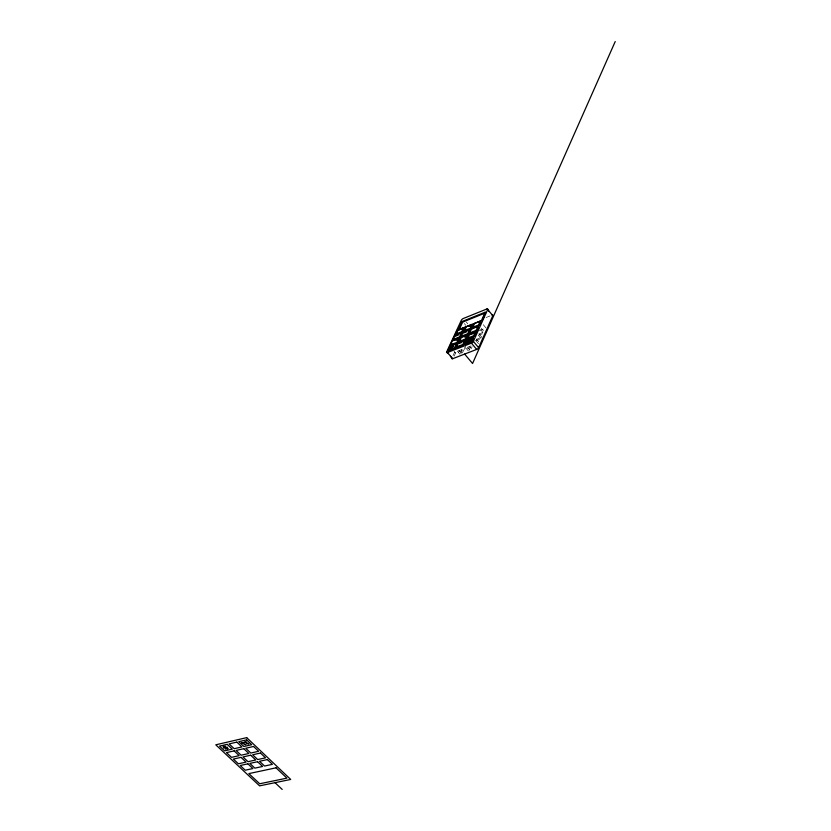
<?xml version="1.0" encoding="UTF-8"?>
<svg xmlns="http://www.w3.org/2000/svg" width="831" height="831" viewBox="0 0 831 831"><rect width="100%" height="100%" fill="white"/><g stroke="black" fill="none" stroke-linecap="round" stroke-linejoin="round"><path stroke-width="0.62" stroke-dasharray="4.16 3.12" d="M475.644 340.845L481.222 338.664L481.866 337.23L478.895 333.667M469.089 350.329L470.439 347.337L468.944 345.561M471.219 348.677L472.112 346.683M460.758 353.559L462.119 350.578L460.623 348.812M462.42 352.915L463.771 349.934L470.439 347.337M465.765 345.519L464.425 348.49L471.084 345.893M452.988 355.689L455.149 350.973M454.142 356.125L456.167 351.71L462.774 349.134M486.135 317.504L490.861 315.614M479.321 330.593L485.99 327.965L483.04 324.412M478.687 334.062L484.244 331.87L481.284 328.307M479.165 335.049L482.499 333.73M476.288 339.412L481.866 337.23M462.119 350.578L455.502 353.144L454.017 351.388M458.972 350.37L461.226 353.019M457.31 351.014L460.312 354.557M465.651 347.763L468.642 351.326M467.323 347.109L469.567 349.789M475.831 340.502L478.822 344.076M478.251 335.101L481.222 338.664M466.243 321.971L467.697 323.716M464.311 323.581L465.776 325.326M476.475 339.058L478.718 341.738M480.65 329.741L482.873 332.4"/><path stroke-width="1.25" d="M225.544 749.23L225.627 746.155M450.412 356.281L451.908 358.047A1.776 0.717 -40.4 0 0 452.698 358.701L476.682 349.415A1.859 0.758 -40 0 0 478.625 347.659L492.814 315.676L487.704 309.485A1.62 0.644 -39.5 0 0 486.935 308.955L463.334 318.481A1.974 0.769 -39.9 0 0 461.402 320.101L446.663 351.877L448.158 353.642M615.22 41.55L472.569 363.49L464.622 354.079M471.79 341.811L473.587 337.822L473.057 337.199L466.347 339.837L464.55 343.816L465.069 344.439L471.79 341.811L471.27 341.188L473.057 337.199M474.241 336.378L476.018 332.431L475.498 331.798L468.798 334.446L467.001 338.394L467.531 339.017L474.241 336.378L473.712 335.755L475.498 331.798M476.662 330.998L478.427 327.071L477.908 326.448L471.229 329.097L469.453 333.023L469.972 333.636L476.662 330.998L476.142 330.374L477.908 326.448M479.072 325.648L480.827 321.742L480.308 321.119L473.649 323.778L471.873 327.674L472.392 328.297L479.072 325.648L478.552 325.025L480.308 321.119M485.19 312.196L481.409 320.621L458.276 329.855L458.795 330.468L462.67 322.085L485.709 312.809L485.19 312.196L462.161 321.472L458.276 329.855M482.863 319.135L484.286 315.977M446.663 351.877A1.776 0.706 -40.4 0 0 447.452 352.521L471.426 343.151A1.859 0.748 -40 0 0 473.369 341.396L487.704 309.485M465.069 344.439L465.973 342.455M467.978 338.03L469.318 335.07L468.798 334.446M472.839 327.321L474.158 324.402L473.649 323.778M456.198 347.088L462.867 344.47L464.685 340.492L465.204 341.115L463.397 345.094L456.728 347.711L456.198 347.088L458.026 343.12L464.685 340.492M458.681 341.676L465.339 339.058L467.136 335.111L467.656 335.734L465.859 339.682L459.211 342.299L458.681 341.676L460.488 337.739L467.136 335.111M461.143 336.306L467.78 333.678L469.567 329.762L470.086 330.374L468.31 334.301L461.662 336.929L461.143 336.306L462.94 332.39L469.567 329.762M463.594 330.977L470.211 328.338L471.987 324.443L472.507 325.066L470.73 328.962L464.114 331.59L463.594 330.977L465.37 327.082L471.987 324.443M456.728 347.711L457.632 345.727M459.657 341.312L461.008 338.352L460.488 337.739M464.56 330.624L465.89 327.705L465.37 327.082M447.919 350.329L454.536 347.742L456.364 343.764L456.884 344.387L455.066 348.355L448.449 350.952L447.919 350.329L449.758 346.371L456.364 343.764M450.423 344.927L457.029 342.33L458.837 338.394L459.356 339.006L457.549 342.954L450.942 345.551L450.423 344.927L452.241 340.99L458.837 338.394M452.905 339.567L459.491 336.96L461.288 333.044L461.807 333.667L460.01 337.583L453.425 340.18L452.905 339.567L454.713 335.662L461.288 333.044M455.367 334.249L461.943 331.631L463.729 327.746L464.249 328.359L462.462 332.244L455.887 334.862L455.367 334.249L457.164 330.364L463.729 327.746M451.202 348.605L452.531 345.717M448.449 350.952L449.363 348.968M450.942 345.551L451.856 343.577M453.425 340.18L454.328 338.227M456.344 333.885L457.684 330.977L457.164 330.364M469.338 341.188L471.115 338.716M466.492 342.31L468.269 339.827M450.225 348.636L453.508 345.675M460.966 329.668L464.249 328.359M469.193 326.386L472.673 324.931M471.873 327.674L478.552 325.025M458.525 334.966L455.232 336.275L454.713 335.662M466.773 331.694L463.459 333.013L462.94 332.39M469.453 333.023L476.142 330.374M456.063 340.305L459.356 339.006M464.332 337.043L467.656 335.734M470.439 334.633L476.018 332.431M467.001 338.394L473.712 335.755M461.88 342.424L458.546 343.733L458.026 343.12M470.232 339.141L466.877 340.461L466.347 339.837M467.479 340.461L471.27 338.975M450.215 347.805L453.518 346.506M466.336 342.05L470.128 340.554M464.55 343.816L471.27 341.188M241.842 742.924L246.256 741.906M223.674 748.139L227.497 747.256M244.221 744.462L248.635 743.454M222.926 746.778L228.245 748.617M245.041 741.595L248.749 744.015M241.728 742.363L245.436 744.773M451.171 346.6L452.563 347.722M223.736 745.958L227.434 749.437M275.019 782.677L282.197 789.45M447.452 352.521L452.698 358.701M454.536 347.742L455.066 348.355M449.758 346.371L450.277 346.984M462.867 344.47L463.397 345.094M457.029 342.33L457.549 342.954M465.339 339.058L465.859 339.682M459.491 336.96L460.01 337.583M467.78 333.678L468.31 334.301M473.369 341.396L478.625 347.659M461.943 331.631L462.462 332.244M471.426 343.151L476.682 349.415M471.229 329.097L471.748 329.72M470.211 328.338L470.73 328.962M462.161 321.472L462.67 322.085M486.935 308.955L489.127 311.604M492.045 315.146A1.62 0.644 -39.5 0 1 492.814 315.676M246.693 737.637L215.78 744.815L259.573 785.856L290.705 779.447L246.693 737.637M227.185 744.347L219.54 746.113L224.619 750.881L232.275 749.136L227.185 744.347M236.845 742.114L229.107 743.901L234.207 748.7L241.946 746.934L236.845 742.114M246.599 739.86L238.788 741.668L243.888 746.487L251.7 744.711L246.599 739.86M234.124 750.871L226.468 752.616L231.527 757.353L239.193 755.639L234.124 750.871M243.795 748.679L236.056 750.435L241.115 755.213L248.864 753.478L243.795 748.679M253.548 746.467L245.737 748.243L250.806 753.042L258.638 751.286L253.548 746.467M241.032 757.373L233.355 759.077L238.393 763.793L246.069 762.11L241.032 757.373M250.702 755.213L242.953 756.937L248.002 761.684L255.751 759.981L250.702 755.213M260.477 753.042L252.655 754.777L257.703 759.555L265.536 757.841L260.477 753.042M247.898 763.834L240.221 765.507L245.228 770.202L252.915 768.55L247.898 763.834M257.579 761.715L249.83 763.409L254.847 768.135L262.606 766.462L257.579 761.715M267.364 759.576L259.532 761.289L264.559 766.037L272.391 764.354L267.364 759.576M276.037 767.813L248.853 773.609L259.698 783.768L286.924 778.138L276.037 767.813"/></g></svg>
